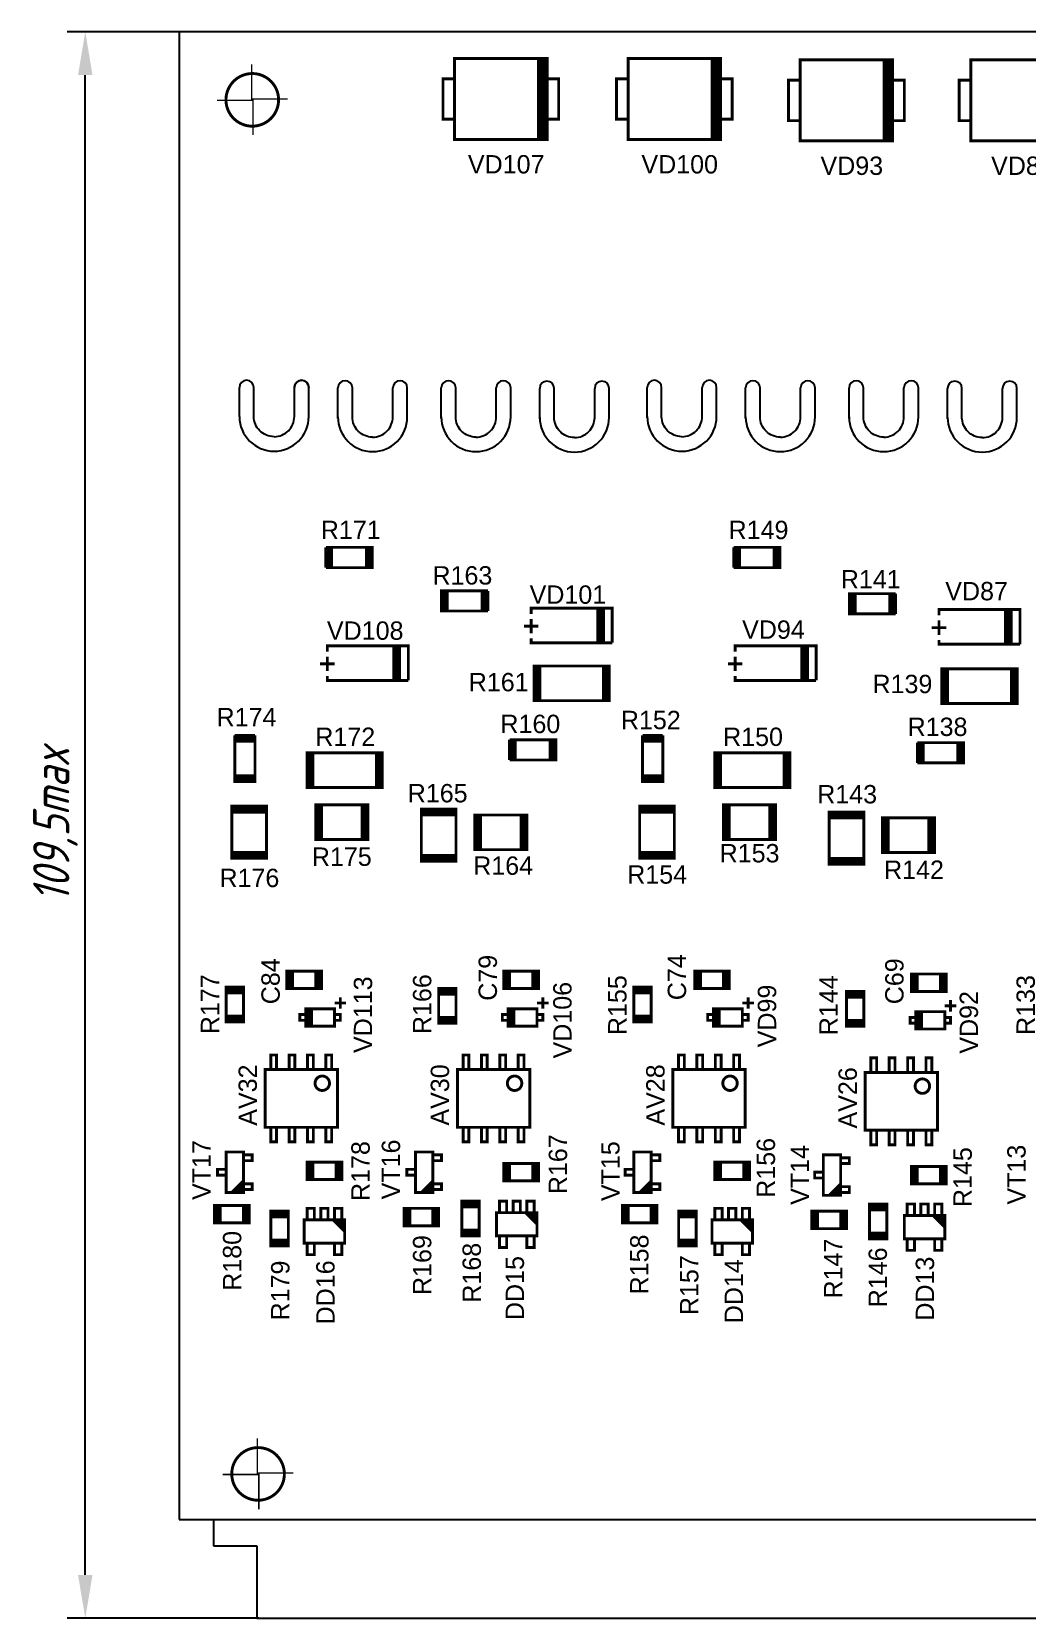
# Model space of a CAD drawing. Extents: x -76 to 472, y -275 to 339.
# Drawn here: x 179.8 to 248.6, y -157.9 to -48.2 of the extents above; entities that cross this region are included whole.
import ezdxf
from ezdxf.enums import TextEntityAlignment as Align

# ---------------------------------------------------------------- set-up
doc = ezdxf.new("R2010")
doc.units = 0
doc.header["$MEASUREMENT"] = 0
doc.layers.get('Defpoints').update_dxf_attribs({"linetype": 'CONTINUOUS'})
doc.layers.add('BOARD', color=173, linetype='CONTINUOUS')
doc.layers.add('BOTTOM', color=7, linetype='CONTINUOUS')
doc.layers.add('РАЗМЕРЫ', color=7, linetype='CONTINUOUS', lineweight=25)
doc.styles.add('ГОСТ А', font='', dxfattribs={"oblique": 15})
doc.styles.get('ГОСТ А').set_extended_font_data('GOST 2.304 type A')
doc.dimstyles.new('ГОСТ', dxfattribs={"dimscale": 0, "dimtxt": 2.5, "dimasz": 3, "dimexe": 1.25, "dimexo": 0, "dimtad": 1, "dimtoh": 1, "dimdec": 1, "dimrnd": 0.5, "dimtxsty": 'ГОСТ А', "dimcen": 5, "dimadec": 1, "dimazin": 2, "dimtfac": 0.75, "dimtdec": 4, "dimtmove": 1, "dimatfit": 3, "dimfxl": 1, "dimtolj": 1, "dimarcsym": 0})

# ---------------------------------------------------------------- blocks, each defined once
blk = doc.blocks.new('*D27')
at = {"layer": 'Defpoints', "color": 0}
for p in [(183.5, -48.21), (190, -48.21), (195.496, -157.9)]:
    blk.add_point(p, dxfattribs=at)
at = {"layer": 'РАЗМЕРЫ', "color": 0, "lineweight": -2}
for p, q in [((190, -48.21), (182.25, -48.21)), ((183.5, -154.9), (183.5, -51.21)), ((195.496, -157.9), (182.25, -157.9))]:
    blk.add_line(p, q, dxfattribs=at)
at = {"layer": 'РАЗМЕРЫ', "color": 0}
for points in [[(184, -51.21), (183, -51.21), (183.5, -48.21)], [(183, -154.9), (184, -154.9), (183.5, -157.9)]]:
    blk.add_solid(points, dxfattribs=at)
at = {"layer": 'РАЗМЕРЫ', "color": 0, "linetype": 'ByBlock', "insert": (181.4375, -103.055), "char_height": 2.5, "attachment_point": 5, "rotation": 90, "style": 'ГОСТ А'}
blk.add_mtext('\\A1;109,5max', dxfattribs=at)

msp = doc.modelspace()

# ---------------------------------------------------------------- linework, layer by layer
at = {"layer": 'BOARD'}
msp.add_lwpolyline([(190, -151.08), (422.92, -151.08), (422.92, -48.21), (190, -48.21)], close=True, dxfattribs=at)
for points in [[(195.16, -72.81, 1), (194.16, -72.81)], [(195.16, -72.81, 1), (194.16, -72.81)], [(196.56, -76.21, 0.414214), (197.96, -74.81), (197.96, -72.81, -1), (198.96, -72.81)], [(198.96, -72.81, 1), (197.96, -72.81)], [(201.97, -72.84, 1), (200.97, -72.84)], [(201.97, -72.84, 1), (200.97, -72.84)], [(205.77, -72.84, 1), (204.77, -72.84)], [(205.77, -72.84, 1), (204.77, -72.84)], [(209.12, -72.84, 1), (208.12, -72.84)], [(209.12, -72.84, 1), (208.12, -72.84)], [(212.92, -72.84, 1), (211.92, -72.84)], [(212.92, -72.84, 1), (211.92, -72.84)], [(215.93, -72.87, 1), (214.93, -72.87)], [(215.93, -72.87, 1), (214.93, -72.87)], [(219.73, -72.87, 1), (218.73, -72.87)], [(219.73, -72.87, 1), (218.73, -72.87)], [(223.36, -72.81, 1), (222.36, -72.81)], [(223.36, -72.81, 1), (222.36, -72.81)], [(227.16, -72.81, 1), (226.16, -72.81)], [(227.16, -72.81, 1), (226.16, -72.81)], [(230.17, -72.84, 1), (229.17, -72.84)], [(230.17, -72.84, 1), (229.17, -72.84)], [(233.97, -72.84, 1), (232.97, -72.84)], [(233.97, -72.84, 1), (232.97, -72.84)], [(237.32, -72.84, 1), (236.32, -72.84)], [(237.32, -72.84, 1), (236.32, -72.84)], [(241.12, -72.84, 1), (240.12, -72.84)], [(241.12, -72.84, 1), (240.12, -72.84)], [(244.13, -72.87, 1), (243.13, -72.87)], [(244.13, -72.87, 1), (243.13, -72.87)], [(247.93, -72.87, 1), (246.93, -72.87)], [(247.93, -72.87, 1), (246.93, -72.87)], [(194.16, -74.81, 1), (198.96, -74.81)], [(196.56, -76.21, -0.414214), (195.16, -74.81)], [(196.56, -76.21, -0.414214), (195.16, -74.81)], [(196.56, -76.21, 0.414214), (197.96, -74.81)], [(200.97, -74.84, 1), (205.77, -74.84)], [(200.97, -74.84, 1), (205.77, -74.84)], [(203.37, -76.24, -0.414214), (201.97, -74.84)], [(203.37, -76.24, -0.414214), (201.97, -74.84)], [(203.37, -76.24, 0.414214), (204.77, -74.84)], [(203.37, -76.24, 0.414214), (204.77, -74.84)], [(208.12, -74.84, 1), (212.92, -74.84)], [(208.12, -74.84, 1), (212.92, -74.84)], [(210.52, -76.24, -0.414214), (209.12, -74.84)], [(210.52, -76.24, -0.414214), (209.12, -74.84)], [(210.52, -76.24, 0.414214), (211.92, -74.84)], [(210.52, -76.24, 0.414214), (211.92, -74.84)], [(214.93, -74.87, 1), (219.73, -74.87)], [(214.93, -74.87, 1), (219.73, -74.87)], [(217.33, -76.27, -0.414214), (215.93, -74.87)], [(217.33, -76.27, -0.414214), (215.93, -74.87)], [(217.33, -76.27, 0.414214), (218.73, -74.87)], [(217.33, -76.27, 0.414214), (218.73, -74.87)], [(222.36, -74.81, 1), (227.16, -74.81)], [(222.36, -74.81, 1), (227.16, -74.81)], [(224.76, -76.21, -0.414214), (223.36, -74.81)], [(224.76, -76.21, -0.414214), (223.36, -74.81)], [(224.76, -76.21, 0.414214), (226.16, -74.81)], [(224.76, -76.21, 0.414214), (226.16, -74.81)], [(229.17, -74.84, 1), (233.97, -74.84)], [(229.17, -74.84, 1), (233.97, -74.84)], [(231.57, -76.24, -0.414214), (230.17, -74.84)], [(231.57, -76.24, -0.414214), (230.17, -74.84)], [(231.57, -76.24, 0.414214), (232.97, -74.84)], [(231.57, -76.24, 0.414214), (232.97, -74.84)], [(236.32, -74.84, 1), (241.12, -74.84)], [(236.32, -74.84, 1), (241.12, -74.84)], [(238.72, -76.24, -0.414214), (237.32, -74.84)], [(238.72, -76.24, -0.414214), (237.32, -74.84)], [(238.72, -76.24, 0.414214), (240.12, -74.84)], [(238.72, -76.24, 0.414214), (240.12, -74.84)], [(243.13, -74.87, 1), (247.93, -74.87)], [(243.13, -74.87, 1), (247.93, -74.87)], [(245.53, -76.27, -0.414214), (244.13, -74.87)], [(245.53, -76.27, -0.414214), (244.13, -74.87)], [(245.53, -76.27, 0.414214), (246.93, -74.87)], [(245.53, -76.27, 0.414214), (246.93, -74.87)]]:
    msp.add_lwpolyline(points, format="xyb", dxfattribs=at)
for points in [[(194.16, -74.81), (194.16, -72.81)], [(195.16, -74.81), (195.16, -72.81)], [(198.96, -74.81), (198.96, -72.81)], [(200.97, -74.94), (200.97, -72.84)], [(200.97, -74.94), (200.97, -72.84)], [(201.97, -74.94), (201.97, -72.84)], [(201.97, -74.94), (201.97, -72.84)], [(204.77, -74.94), (204.77, -72.84)], [(204.77, -74.94), (204.77, -72.84)], [(205.77, -74.94), (205.77, -72.84)], [(205.77, -74.94), (205.77, -72.84)], [(208.12, -74.94), (208.12, -72.84)], [(208.12, -74.94), (208.12, -72.84)], [(209.12, -74.94), (209.12, -72.84)], [(209.12, -74.94), (209.12, -72.84)], [(211.92, -74.94), (211.92, -72.84)], [(211.92, -74.94), (211.92, -72.84)], [(212.92, -74.94), (212.92, -72.84)], [(212.92, -74.94), (212.92, -72.84)], [(214.93, -74.97), (214.93, -72.87)], [(214.93, -74.97), (214.93, -72.87)], [(215.93, -74.97), (215.93, -72.87)], [(215.93, -74.97), (215.93, -72.87)], [(218.73, -74.97), (218.73, -72.87)], [(218.73, -74.97), (218.73, -72.87)], [(219.73, -74.97), (219.73, -72.87)], [(219.73, -74.97), (219.73, -72.87)], [(222.36, -74.91), (222.36, -72.81)], [(222.36, -74.91), (222.36, -72.81)], [(223.36, -74.91), (223.36, -72.81)], [(223.36, -74.91), (223.36, -72.81)], [(226.16, -74.91), (226.16, -72.81)], [(226.16, -74.91), (226.16, -72.81)], [(227.16, -74.91), (227.16, -72.81)], [(227.16, -74.91), (227.16, -72.81)], [(229.17, -74.94), (229.17, -72.84)], [(229.17, -74.94), (229.17, -72.84)], [(230.17, -74.94), (230.17, -72.84)], [(230.17, -74.94), (230.17, -72.84)], [(232.97, -74.94), (232.97, -72.84)], [(232.97, -74.94), (232.97, -72.84)], [(233.97, -74.94), (233.97, -72.84)], [(233.97, -74.94), (233.97, -72.84)], [(236.32, -74.94), (236.32, -72.84)], [(236.32, -74.94), (236.32, -72.84)], [(237.32, -74.94), (237.32, -72.84)], [(237.32, -74.94), (237.32, -72.84)], [(240.12, -74.94), (240.12, -72.84)], [(240.12, -74.94), (240.12, -72.84)], [(241.12, -74.94), (241.12, -72.84)], [(241.12, -74.94), (241.12, -72.84)], [(243.13, -74.97), (243.13, -72.87)], [(243.13, -74.97), (243.13, -72.87)], [(244.13, -74.97), (244.13, -72.87)], [(244.13, -74.97), (244.13, -72.87)], [(246.93, -74.97), (246.93, -72.87)], [(246.93, -74.97), (246.93, -72.87)], [(247.93, -74.97), (247.93, -72.87)], [(247.93, -74.97), (247.93, -72.87)]]:
    msp.add_lwpolyline(points, dxfattribs=at)
at = {"layer": 'BOTTOM', "linetype": 'ByBlock'}
for p, q in [((192.36, -151.08), (192.36, -152.9)), ((192.36, -152.9), (195.36, -152.9)), ((195.36, -152.9), (195.36, -157.9)), ((195.36, -157.9), (284.36, -157.9))]:
    msp.add_line(p, q, dxfattribs=at)
at = {"layer": 'BOTTOM'}
for points, const_width in [([(195, -50.46), (195, -52.86), (195.05, -52.91), (195.05, -52.92), (195.08, -52.96), (195.1, -52.96), (195.1, -55.36)], 0.1), ([(209.04, -55.66), (209.04, -50.06), (215.44, -50.06), (215.44, -55.66), (209.04, -55.66)], 0.2), ([(215.44, -55.66), (215.44, -50.06), (215.24, -50.06), (215.24, -55.66), (215.04, -55.66), (215.04, -50.06), (214.84, -50.06), (214.84, -55.66)], 0.2), ([(221.04, -55.66), (221.04, -50.06), (227.44, -50.06), (227.44, -55.66), (221.04, -55.66)], 0.2), ([(227.44, -55.66), (227.44, -50.06), (227.24, -50.06), (227.24, -55.66), (227.04, -55.66), (227.04, -50.06), (226.84, -50.06), (226.84, -55.66)], 0.2), ([(232.94, -55.76), (232.94, -50.16), (239.34, -50.16), (239.34, -55.76), (232.94, -55.76)], 0.2), ([(239.34, -55.76), (239.34, -50.16), (239.14, -50.16), (239.14, -55.76), (238.94, -55.76), (238.94, -50.16), (238.74, -50.16), (238.74, -55.76)], 0.2), ([(244.74, -55.76), (244.74, -50.16), (251.14, -50.16), (251.14, -55.76), (244.74, -55.76)], 0.2), ([(209.04, -54.26), (208.24, -54.26), (208.24, -51.46), (209.04, -51.46)], 0.2), ([(215.44, -54.26), (216.24, -54.26), (216.24, -51.46), (215.44, -51.46)], 0.2), ([(221.04, -54.26), (220.24, -54.26), (220.24, -51.46), (221.04, -51.46)], 0.2), ([(227.44, -54.26), (228.24, -54.26), (228.24, -51.46), (227.44, -51.46)], 0.2), ([(232.94, -54.36), (232.14, -54.36), (232.14, -51.56), (232.94, -51.56)], 0.2), ([(239.34, -54.36), (240.14, -54.36), (240.14, -51.56), (239.34, -51.56)], 0.2), ([(244.74, -54.36), (243.94, -54.36), (243.94, -51.56), (244.74, -51.56)], 0.2), ([(197.5, -52.86), (195.1, -52.86), (195.05, -52.91), (195.05, -52.92), (195.01, -52.96), (192.6, -52.96)], 0.1), ([(200.14, -83.86), (200.14, -85.26)], 0.2), ([(200.14, -83.86), (203.34, -83.86), (203.34, -85.26), (200.14, -85.26)], 0.2), ([(200.34, -83.86), (200.34, -85.26)], 0.2), ([(200.54, -83.86), (200.54, -85.26)], 0.2), ([(202.94, -83.86), (202.94, -85.26)], 0.2), ([(203.14, -83.86), (203.14, -85.26)], 0.2), ([(228.34, -83.86), (228.34, -85.26)], 0.2), ([(228.34, -83.86), (231.54, -83.86), (231.54, -85.26), (228.34, -85.26)], 0.2), ([(228.54, -83.86), (228.54, -85.26)], 0.2), ([(228.74, -83.86), (228.74, -85.26)], 0.2), ([(231.14, -83.86), (231.14, -85.26)], 0.2), ([(231.34, -83.86), (231.34, -85.26)], 0.2), ([(211.34, -88.26), (208.14, -88.26), (208.14, -86.86), (211.34, -86.86)], 0.2), ([(208.34, -88.27), (208.34, -86.87)], 0.2), ([(208.54, -88.26), (208.54, -86.86)], 0.2), ([(210.94, -88.26), (210.94, -86.86)], 0.2), ([(211.14, -88.27), (211.14, -86.87)], 0.2), ([(211.34, -88.27), (211.34, -86.87)], 0.2), ([(239.54, -88.46), (236.34, -88.46), (236.34, -87.06), (239.54, -87.06)], 0.2), ([(236.54, -88.47), (236.54, -87.07)], 0.2), ([(236.74, -88.46), (236.74, -87.06)], 0.2), ([(239.14, -88.46), (239.14, -87.06)], 0.2), ([(239.34, -88.47), (239.34, -87.07)], 0.2), ([(239.54, -88.47), (239.54, -87.07)], 0.2), ([(214.34, -88.46), (214.34, -88.06), (219.94, -88.06), (219.94, -90.46)], 0.2), ([(214.34, -89.81), (214.34, -88.81)], 0.2), ([(218.94, -90.46), (218.94, -88.06)], 0.2), ([(219.14, -90.46), (219.14, -88.06)], 0.2), ([(219.34, -90.46), (219.34, -88.06)], 0.2), ([(242.54, -88.56), (242.54, -88.16), (248.14, -88.16), (248.14, -90.56)], 0.2), ([(242.54, -89.91), (242.54, -88.91)], 0.2), ([(247.14, -90.56), (247.14, -88.16)], 0.2), ([(247.34, -90.56), (247.34, -88.16)], 0.2), ([(247.54, -90.56), (247.54, -88.16)], 0.2), ([(214.84, -89.31), (213.84, -89.31)], 0.2), ([(243.04, -89.41), (242.04, -89.41)], 0.2), ([(200.24, -91.06), (200.24, -90.66), (205.84, -90.66), (205.84, -93.06)], 0.2), ([(204.84, -93.06), (204.84, -90.66)], 0.2), ([(205.04, -93.06), (205.04, -90.66)], 0.2), ([(205.24, -93.06), (205.24, -90.66)], 0.2), ([(219.94, -90.46), (214.34, -90.46), (214.34, -90.16)], 0.2), ([(228.44, -91.06), (228.44, -90.66), (234.04, -90.66), (234.04, -93.06)], 0.2), ([(233.04, -93.06), (233.04, -90.66)], 0.2), ([(233.24, -93.06), (233.24, -90.66)], 0.2), ([(233.44, -93.06), (233.44, -90.66)], 0.2), ([(248.14, -90.56), (242.54, -90.56), (242.54, -90.26)], 0.2), ([(200.74, -91.91), (199.74, -91.91)], 0.2), ([(200.24, -92.41), (200.24, -91.41)], 0.2), ([(219.74, -94.46), (219.74, -92.06), (214.54, -92.06), (214.54, -94.46), (219.74, -94.46)], 0.2), ([(214.74, -92.06), (214.74, -94.46)], 0.2), ([(214.94, -92.06), (214.94, -94.46)], 0.2), ([(219.34, -92.06), (219.34, -94.46)], 0.2), ([(219.54, -92.06), (219.54, -94.46)], 0.2), ([(228.94, -91.91), (227.94, -91.91)], 0.2), ([(228.44, -92.41), (228.44, -91.41)], 0.2), ([(205.84, -93.06), (200.24, -93.06), (200.24, -92.76)], 0.2), ([(234.04, -93.06), (228.44, -93.06), (228.44, -92.76)], 0.2), ([(247.94, -94.66), (247.94, -92.26), (242.74, -92.26), (242.74, -94.66), (247.94, -94.66)], 0.2), ([(242.94, -92.26), (242.94, -94.66)], 0.2), ([(243.14, -92.26), (243.14, -94.66)], 0.2), ([(247.54, -92.26), (247.54, -94.66)], 0.2), ([(247.74, -92.26), (247.74, -94.66)], 0.2), ([(195.24, -96.86), (195.24, -100.06), (193.84, -100.06), (193.84, -96.86)], 0.2), ([(195.24, -96.87), (193.84, -96.87)], 0.2), ([(195.24, -97.07), (193.84, -97.07)], 0.2), ([(195.24, -97.26), (193.84, -97.26)], 0.2), ([(212.84, -97.16), (212.84, -98.56)], 0.2), ([(212.84, -97.16), (216.04, -97.16), (216.04, -98.56), (212.84, -98.56)], 0.2), ([(213.04, -97.16), (213.04, -98.56)], 0.2), ([(213.24, -97.16), (213.24, -98.56)], 0.2), ([(215.64, -97.16), (215.64, -98.56)], 0.2), ([(215.84, -97.16), (215.84, -98.56)], 0.2), ([(223.44, -96.86), (223.44, -100.06), (222.04, -100.06), (222.04, -96.86)], 0.2), ([(223.44, -96.87), (222.04, -96.87)], 0.2), ([(223.44, -97.07), (222.04, -97.07)], 0.2), ([(223.44, -97.26), (222.04, -97.26)], 0.2), ([(241.04, -97.36), (241.04, -98.76)], 0.2), ([(241.04, -97.36), (244.24, -97.36), (244.24, -98.76), (241.04, -98.76)], 0.2), ([(241.24, -97.36), (241.24, -98.76)], 0.2), ([(241.44, -97.36), (241.44, -98.76)], 0.2), ([(243.84, -97.36), (243.84, -98.76)], 0.2), ([(244.04, -97.36), (244.04, -98.76)], 0.2), ([(204.04, -100.46), (204.04, -98.06), (198.84, -98.06), (198.84, -100.46), (204.04, -100.46)], 0.2), ([(199.04, -98.06), (199.04, -100.46)], 0.2), ([(199.24, -98.06), (199.24, -100.46)], 0.2), ([(203.64, -98.06), (203.64, -100.46)], 0.2), ([(203.84, -98.06), (203.84, -100.46)], 0.2), ([(232.24, -100.46), (232.24, -98.06), (227.04, -98.06), (227.04, -100.46), (232.24, -100.46)], 0.2), ([(227.24, -98.06), (227.24, -100.46)], 0.2), ([(227.44, -98.06), (227.44, -100.46)], 0.2), ([(231.84, -98.06), (231.84, -100.46)], 0.2), ([(232.04, -98.06), (232.04, -100.46)], 0.2), ([(195.24, -99.66), (193.84, -99.66)], 0.2), ([(195.24, -99.87), (193.84, -99.87)], 0.2), ([(223.44, -99.66), (222.04, -99.66)], 0.2), ([(223.44, -99.87), (222.04, -99.87)], 0.2), ([(193.64, -105.36), (196.04, -105.36), (196.04, -101.76), (193.64, -101.76), (193.64, -105.36)], 0.2), ([(196.04, -101.96), (193.64, -101.96)], 0.2), ([(199.44, -101.66), (199.44, -104.06), (203.04, -104.06), (203.04, -101.66), (199.44, -101.66)], 0.2), ([(199.64, -104.06), (199.64, -101.66)], 0.2), ([(199.84, -104.06), (199.84, -101.66)], 0.2), ([(202.64, -104.06), (202.64, -101.66)], 0.2), ([(202.84, -104.06), (202.84, -101.66)], 0.2), ([(206.74, -105.56), (209.14, -105.56), (209.14, -101.96), (206.74, -101.96), (206.74, -105.56)], 0.2), ([(221.84, -105.36), (224.24, -105.36), (224.24, -101.76), (221.84, -101.76), (221.84, -105.36)], 0.2), ([(224.24, -101.96), (221.84, -101.96)], 0.2), ([(227.64, -101.66), (227.64, -104.06), (231.24, -104.06), (231.24, -101.66), (227.64, -101.66)], 0.2), ([(227.84, -104.06), (227.84, -101.66)], 0.2), ([(228.04, -104.06), (228.04, -101.66)], 0.2), ([(230.84, -104.06), (230.84, -101.66)], 0.2), ([(231.04, -104.06), (231.04, -101.66)], 0.2), ([(196.04, -102.16), (193.64, -102.16)], 0.2), ([(209.14, -102.16), (206.74, -102.16)], 0.2), ([(209.14, -102.36), (206.74, -102.36)], 0.2), ([(210.44, -102.36), (210.44, -104.76), (214.04, -104.76), (214.04, -102.36), (210.44, -102.36)], 0.2), ([(210.64, -104.76), (210.64, -102.36)], 0.2), ([(210.84, -104.76), (210.84, -102.36)], 0.2), ([(213.64, -104.76), (213.64, -102.36)], 0.2), ([(213.84, -104.76), (213.84, -102.36)], 0.2), ([(224.24, -102.16), (221.84, -102.16)], 0.2), ([(234.94, -105.76), (237.34, -105.76), (237.34, -102.16), (234.94, -102.16), (234.94, -105.76)], 0.2), ([(237.34, -102.36), (234.94, -102.36)], 0.2), ([(237.34, -102.56), (234.94, -102.56)], 0.2), ([(238.64, -102.56), (238.64, -104.96), (242.24, -104.96), (242.24, -102.56), (238.64, -102.56)], 0.2), ([(238.84, -104.96), (238.84, -102.56)], 0.2), ([(239.04, -104.96), (239.04, -102.56)], 0.2), ([(241.84, -104.96), (241.84, -102.56)], 0.2), ([(242.04, -104.96), (242.04, -102.56)], 0.2), ([(196.04, -104.96), (193.64, -104.96)], 0.2), ([(196.04, -105.16), (193.64, -105.16)], 0.2), ([(209.14, -105.16), (206.74, -105.16)], 0.2), ([(209.14, -105.36), (206.74, -105.36)], 0.2), ([(224.24, -104.96), (221.84, -104.96)], 0.2), ([(224.24, -105.16), (221.84, -105.16)], 0.2), ([(237.34, -105.36), (234.94, -105.36)], 0.2), ([(237.34, -105.56), (234.94, -105.56)], 0.2), ([(197.44, -114.36), (197.44, -113.16), (197.84, -113.16), (197.84, -114.36), (197.64, -114.36), (197.64, -113.16)], 0.2), ([(199.84, -114.36), (197.44, -114.36), (197.44, -113.16), (199.84, -113.16), (199.84, -114.36), (199.64, -114.36), (199.64, -113.16), (199.44, -113.16), (199.44, -114.36)], 0.2), ([(212.44, -114.36), (212.44, -113.16), (212.84, -113.16), (212.84, -114.36), (212.64, -114.36), (212.64, -113.16)], 0.2), ([(214.84, -114.36), (212.44, -114.36), (212.44, -113.16), (214.84, -113.16), (214.84, -114.36), (214.64, -114.36), (214.64, -113.16), (214.44, -113.16), (214.44, -114.36)], 0.2), ([(225.64, -114.36), (225.64, -113.16), (226.04, -113.16), (226.04, -114.36), (225.84, -114.36), (225.84, -113.16)], 0.2), ([(228.04, -114.36), (225.64, -114.36), (225.64, -113.16), (228.04, -113.16), (228.04, -114.36), (227.84, -114.36), (227.84, -113.16), (227.64, -113.16), (227.64, -114.36)], 0.2), ([(240.64, -114.56), (240.64, -113.36), (241.04, -113.36), (241.04, -114.56), (240.84, -114.56), (240.84, -113.36)], 0.2), ([(243.04, -114.56), (240.64, -114.56), (240.64, -113.36), (243.04, -113.36), (243.04, -114.56), (242.84, -114.56), (242.84, -113.36), (242.64, -113.36), (242.64, -114.56)], 0.2), ([(193.24, -116.66), (194.44, -116.66), (194.44, -114.26), (193.24, -114.26), (193.24, -116.66)], 0.2), ([(194.44, -114.46), (193.24, -114.46)], 0.2), ([(194.44, -114.66), (193.24, -114.66)], 0.2), ([(201.14, -114.96), (201.14, -115.76)], 0.2), ([(207.94, -116.76), (209.14, -116.76), (209.14, -114.36), (207.94, -114.36), (207.94, -116.76)], 0.2), ([(209.14, -114.56), (207.94, -114.56)], 0.2), ([(209.14, -114.76), (207.94, -114.76)], 0.2), ([(215.14, -114.96), (215.14, -115.76)], 0.2), ([(221.44, -116.66), (222.64, -116.66), (222.64, -114.26), (221.44, -114.26), (221.44, -116.66)], 0.2), ([(222.64, -114.46), (221.44, -114.46)], 0.2), ([(222.64, -114.66), (221.44, -114.66)], 0.2), ([(229.34, -114.96), (229.34, -115.76)], 0.2), ([(236.14, -116.96), (237.34, -116.96), (237.34, -114.56), (236.14, -114.56), (236.14, -116.96)], 0.2), ([(237.34, -114.76), (236.14, -114.76)], 0.2), ([(237.34, -114.96), (236.14, -114.96)], 0.2), ([(243.34, -115.16), (243.34, -115.96)], 0.2), ([(194.44, -116.26), (193.24, -116.26)], 0.2), ([(198.74, -116.16), (198.34, -116.16), (198.34, -116.56), (198.74, -116.56)], 0.2), ([(198.74, -116.96), (198.74, -115.76), (200.74, -115.76), (200.74, -116.96), (198.74, -116.96)], 0.2), ([(198.94, -115.76), (198.94, -116.96)], 0.2), ([(199.14, -115.76), (199.14, -116.96)], 0.2), ([(201.54, -115.36), (200.74, -115.36)], 0.2), ([(200.74, -116.16), (201.14, -116.16), (201.14, -116.56), (200.74, -116.56)], 0.2), ([(209.14, -116.36), (207.94, -116.36)], 0.2), ([(212.74, -116.16), (212.34, -116.16), (212.34, -116.56), (212.74, -116.56)], 0.2), ([(212.74, -116.96), (212.74, -115.76), (214.74, -115.76), (214.74, -116.96), (212.74, -116.96)], 0.2), ([(212.94, -115.76), (212.94, -116.96)], 0.2), ([(213.14, -115.76), (213.14, -116.96)], 0.2), ([(215.54, -115.36), (214.74, -115.36)], 0.2), ([(214.74, -116.16), (215.14, -116.16), (215.14, -116.56), (214.74, -116.56)], 0.2), ([(222.64, -116.26), (221.44, -116.26)], 0.2), ([(226.94, -116.16), (226.54, -116.16), (226.54, -116.56), (226.94, -116.56)], 0.2), ([(226.94, -116.96), (226.94, -115.76), (228.94, -115.76), (228.94, -116.96), (226.94, -116.96)], 0.2), ([(227.14, -115.76), (227.14, -116.96)], 0.2), ([(227.34, -115.76), (227.34, -116.96)], 0.2), ([(229.74, -115.36), (228.94, -115.36)], 0.2), ([(228.94, -116.16), (229.34, -116.16), (229.34, -116.56), (228.94, -116.56)], 0.2), ([(240.94, -116.36), (240.54, -116.36), (240.54, -116.76), (240.94, -116.76)], 0.2), ([(240.94, -117.16), (240.94, -115.96), (242.94, -115.96), (242.94, -117.16), (240.94, -117.16)], 0.2), ([(241.14, -115.96), (241.14, -117.16)], 0.2), ([(241.34, -115.96), (241.34, -117.16)], 0.2), ([(243.74, -115.56), (242.94, -115.56)], 0.2), ([(242.94, -116.36), (243.34, -116.36), (243.34, -116.76), (242.94, -116.76)], 0.2), ([(194.44, -116.46), (193.24, -116.46)], 0.2), ([(209.14, -116.56), (207.94, -116.56)], 0.2), ([(222.64, -116.46), (221.44, -116.46)], 0.2), ([(237.34, -116.56), (236.14, -116.56)], 0.2), ([(237.34, -116.76), (236.14, -116.76)], 0.2), ([(196.73, -119.96), (196.73, -118.96), (196.33, -118.96), (196.33, -119.96)], 0.2), ([(198, -119.96), (198, -118.96), (197.6, -118.96), (197.6, -119.96)], 0.2), ([(199.27, -119.96), (199.27, -118.96), (198.87, -118.96), (198.87, -119.96)], 0.2), ([(200.54, -119.96), (200.54, -118.96), (200.14, -118.96), (200.14, -119.96)], 0.2), ([(210.03, -119.96), (210.03, -118.96), (209.63, -118.96), (209.63, -119.96)], 0.2), ([(211.3, -119.96), (211.3, -118.96), (210.9, -118.96), (210.9, -119.96)], 0.2), ([(212.57, -119.96), (212.57, -118.96), (212.17, -118.96), (212.17, -119.96)], 0.2), ([(213.84, -119.96), (213.84, -118.96), (213.44, -118.96), (213.44, -119.96)], 0.2), ([(224.93, -119.96), (224.93, -118.96), (224.53, -118.96), (224.53, -119.96)], 0.2), ([(226.2, -119.96), (226.2, -118.96), (225.8, -118.96), (225.8, -119.96)], 0.2), ([(227.47, -119.96), (227.47, -118.96), (227.07, -118.96), (227.07, -119.96)], 0.2), ([(228.74, -119.96), (228.74, -118.96), (228.34, -118.96), (228.34, -119.96)], 0.2), ([(238.23, -120.16), (238.23, -119.16), (237.83, -119.16), (237.83, -120.16)], 0.2), ([(239.5, -120.16), (239.5, -119.16), (239.1, -119.16), (239.1, -120.16)], 0.2), ([(240.77, -120.16), (240.77, -119.16), (240.37, -119.16), (240.37, -120.16)], 0.2), ([(242.04, -120.16), (242.04, -119.16), (241.64, -119.16), (241.64, -120.16)], 0.2), ([(200.94, -119.96), (200.94, -123.96), (195.94, -123.96), (195.94, -119.96), (200.94, -119.96)], 0.2), ([(214.24, -119.96), (214.24, -123.96), (209.24, -123.96), (209.24, -119.96), (214.24, -119.96)], 0.2), ([(229.14, -119.96), (229.14, -123.96), (224.14, -123.96), (224.14, -119.96), (229.14, -119.96)], 0.2), ([(242.44, -120.16), (242.44, -124.16), (237.44, -124.16), (237.44, -120.16), (242.44, -120.16)], 0.2), ([(196.73, -123.96), (196.73, -124.96), (196.33, -124.96), (196.33, -123.96)], 0.2), ([(198, -123.96), (198, -124.96), (197.6, -124.96), (197.6, -123.96)], 0.2), ([(199.27, -123.96), (199.27, -124.96), (198.87, -124.96), (198.87, -123.96)], 0.2), ([(200.54, -123.96), (200.54, -124.96), (200.14, -124.96), (200.14, -123.96)], 0.2), ([(210.03, -123.96), (210.03, -124.96), (209.63, -124.96), (209.63, -123.96)], 0.2), ([(211.3, -123.96), (211.3, -124.96), (210.9, -124.96), (210.9, -123.96)], 0.2), ([(212.57, -123.96), (212.57, -124.96), (212.17, -124.96), (212.17, -123.96)], 0.2), ([(213.84, -123.96), (213.84, -124.96), (213.44, -124.96), (213.44, -123.96)], 0.2), ([(224.93, -123.96), (224.93, -124.96), (224.53, -124.96), (224.53, -123.96)], 0.2), ([(226.2, -123.96), (226.2, -124.96), (225.8, -124.96), (225.8, -123.96)], 0.2), ([(227.47, -123.96), (227.47, -124.96), (227.07, -124.96), (227.07, -123.96)], 0.2), ([(228.74, -123.96), (228.74, -124.96), (228.34, -124.96), (228.34, -123.96)], 0.2), ([(238.23, -124.16), (238.23, -125.16), (237.83, -125.16), (237.83, -124.16)], 0.2), ([(239.5, -124.16), (239.5, -125.16), (239.1, -125.16), (239.1, -124.16)], 0.2), ([(240.77, -124.16), (240.77, -125.16), (240.37, -125.16), (240.37, -124.16)], 0.2), ([(242.04, -124.16), (242.04, -125.16), (241.64, -125.16), (241.64, -124.16)], 0.2), ([(194.44, -128.26), (194.44, -128.46), (193.24, -128.46), (193.24, -125.66), (194.44, -125.66), (194.44, -128.26), (195.04, -128.26), (195.04, -127.86), (194.44, -127.86)], 0.2), ([(194.44, -125.66), (194.44, -125.86), (195.04, -125.86), (195.04, -126.26), (194.44, -126.26)], 0.2), ([(207.54, -128.26), (207.54, -128.46), (206.34, -128.46), (206.34, -125.66), (207.54, -125.66), (207.54, -128.26), (208.14, -128.26), (208.14, -127.86), (207.54, -127.86)], 0.2), ([(207.54, -125.66), (207.54, -125.86), (208.14, -125.86), (208.14, -126.26), (207.54, -126.26)], 0.2), ([(222.64, -128.26), (222.64, -128.46), (221.44, -128.46), (221.44, -125.66), (222.64, -125.66), (222.64, -128.26), (223.24, -128.26), (223.24, -127.86), (222.64, -127.86)], 0.2), ([(222.64, -125.66), (222.64, -125.86), (223.24, -125.86), (223.24, -126.26), (222.64, -126.26)], 0.2), ([(235.74, -128.46), (235.74, -128.66), (234.54, -128.66), (234.54, -125.86), (235.74, -125.86), (235.74, -128.46), (236.34, -128.46), (236.34, -128.06), (235.74, -128.06)], 0.2), ([(235.74, -125.86), (235.74, -126.06), (236.34, -126.06), (236.34, -126.46), (235.74, -126.46)], 0.2), ([(193.24, -127.26), (192.64, -127.26), (192.64, -126.86), (193.24, -126.86)], 0.2), ([(201.24, -127.56), (201.24, -126.36), (198.84, -126.36), (198.84, -127.56), (201.24, -127.56)], 0.2), ([(199.04, -126.36), (199.04, -127.56)], 0.2), ([(199.24, -126.36), (199.24, -127.56)], 0.2), ([(200.84, -126.36), (200.84, -127.56)], 0.2), ([(201.04, -126.36), (201.04, -127.56)], 0.2), ([(206.34, -127.26), (205.74, -127.26), (205.74, -126.86), (206.34, -126.86)], 0.2), ([(214.84, -127.66), (214.84, -126.46), (212.44, -126.46), (212.44, -127.66), (214.84, -127.66)], 0.2), ([(212.64, -126.46), (212.64, -127.66)], 0.2), ([(212.84, -126.46), (212.84, -127.66)], 0.2), ([(214.44, -126.46), (214.44, -127.66)], 0.2), ([(214.64, -126.46), (214.64, -127.66)], 0.2), ([(221.44, -127.26), (220.84, -127.26), (220.84, -126.86), (221.44, -126.86)], 0.2), ([(229.44, -127.56), (229.44, -126.36), (227.04, -126.36), (227.04, -127.56), (229.44, -127.56)], 0.2), ([(227.24, -126.36), (227.24, -127.56)], 0.2), ([(227.44, -126.36), (227.44, -127.56)], 0.2), ([(229.04, -126.36), (229.04, -127.56)], 0.2), ([(229.24, -126.36), (229.24, -127.56)], 0.2), ([(234.54, -127.46), (233.94, -127.46), (233.94, -127.06), (234.54, -127.06)], 0.2), ([(243.04, -127.86), (243.04, -126.66), (240.64, -126.66), (240.64, -127.86), (243.04, -127.86)], 0.2), ([(240.84, -126.66), (240.84, -127.86)], 0.2), ([(241.04, -126.66), (241.04, -127.86)], 0.2), ([(242.64, -126.66), (242.64, -127.86)], 0.2), ([(242.84, -126.66), (242.84, -127.86)], 0.2), ([(193.64, -128.46), (194.44, -127.66)], 0.2), ([(193.84, -128.46), (194.44, -127.86)], 0.2), ([(194.04, -128.46), (194.44, -128.06)], 0.2), ([(194.24, -128.46), (194.44, -128.26)], 0.2), ([(206.74, -128.46), (207.54, -127.66)], 0.2), ([(206.94, -128.46), (207.54, -127.86)], 0.2), ([(207.14, -128.46), (207.54, -128.06)], 0.2), ([(207.34, -128.46), (207.54, -128.26)], 0.2), ([(221.84, -128.46), (222.64, -127.66)], 0.2), ([(222.04, -128.46), (222.64, -127.86)], 0.2), ([(222.24, -128.46), (222.64, -128.06)], 0.2), ([(222.44, -128.46), (222.64, -128.26)], 0.2), ([(234.94, -128.66), (235.74, -127.86)], 0.2), ([(235.14, -128.66), (235.74, -128.06)], 0.2), ([(235.34, -128.66), (235.74, -128.26)], 0.2), ([(194.84, -130.56), (194.84, -129.36), (192.44, -129.36), (192.44, -130.56), (194.84, -130.56)], 0.2), ([(192.64, -129.36), (192.64, -130.56)], 0.2), ([(192.84, -129.36), (192.84, -130.56)], 0.2), ([(194.44, -129.36), (194.44, -130.56)], 0.2), ([(194.64, -129.36), (194.64, -130.56)], 0.2), ([(209.54, -131.46), (210.74, -131.46), (210.74, -129.06), (209.54, -129.06), (209.54, -131.46)], 0.2), ([(210.74, -129.26), (209.54, -129.26)], 0.2), ([(210.74, -129.46), (209.54, -129.46)], 0.2), ([(212.64, -129.86), (212.64, -129.06), (212.14, -129.06), (212.14, -129.86)], 0.2), ([(213.59, -129.86), (213.59, -129.06), (213.09, -129.06), (213.09, -129.86)], 0.2), ([(214.74, -130.06), (214.54, -129.86), (214.54, -129.06), (214.04, -129.06), (214.04, -129.86)], 0.2), ([(223.04, -130.56), (223.04, -129.36), (220.64, -129.36), (220.64, -130.56), (223.04, -130.56)], 0.2), ([(220.84, -129.36), (220.84, -130.56)], 0.2), ([(221.04, -129.36), (221.04, -130.56)], 0.2), ([(222.64, -129.36), (222.64, -130.56)], 0.2), ([(222.84, -129.36), (222.84, -130.56)], 0.2), ([(235.54, -128.66), (235.74, -128.46)], 0.2), ([(237.74, -131.66), (238.94, -131.66), (238.94, -129.26), (237.74, -129.26), (237.74, -131.66)], 0.2), ([(238.94, -129.46), (237.74, -129.46)], 0.2), ([(240.84, -130.06), (240.84, -129.26), (240.34, -129.26), (240.34, -130.06)], 0.2), ([(241.79, -130.06), (241.79, -129.26), (241.29, -129.26), (241.29, -130.06)], 0.2), ([(242.94, -130.26), (242.74, -130.06), (242.74, -129.26), (242.24, -129.26), (242.24, -130.06)], 0.2), ([(196.34, -132.16), (197.54, -132.16), (197.54, -129.76), (196.34, -129.76), (196.34, -132.16)], 0.2), ([(197.54, -129.96), (196.34, -129.96)], 0.2), ([(197.54, -130.16), (196.34, -130.16)], 0.2), ([(201.44, -131.96), (198.64, -131.96), (198.64, -130.36), (201.44, -130.36), (201.44, -131.96)], 0.2), ([(199.34, -130.36), (199.34, -129.56), (198.84, -129.56), (198.84, -130.36)], 0.2), ([(200.29, -130.36), (200.29, -129.56), (199.79, -129.56), (199.79, -130.36)], 0.2), ([(201.44, -131.16), (200.64, -130.36)], 0.2), ([(201.44, -130.56), (201.24, -130.36), (201.24, -129.56), (200.74, -129.56), (200.74, -130.36)], 0.2), ([(201.44, -130.96), (200.84, -130.36)], 0.2), ([(201.44, -130.76), (201.04, -130.36)], 0.2), ([(207.94, -130.76), (207.94, -129.56), (205.54, -129.56), (205.54, -130.76), (207.94, -130.76)], 0.2), ([(205.74, -129.56), (205.74, -130.76)], 0.2), ([(205.94, -129.56), (205.94, -130.76)], 0.2), ([(207.54, -129.56), (207.54, -130.76)], 0.2), ([(207.74, -129.56), (207.74, -130.76)], 0.2), ([(214.74, -131.46), (211.94, -131.46), (211.94, -129.86), (214.74, -129.86), (214.74, -131.46)], 0.2), ([(214.74, -130.66), (213.94, -129.86)], 0.2), ([(214.74, -130.46), (214.14, -129.86)], 0.2), ([(214.74, -130.26), (214.34, -129.86)], 0.2), ([(224.54, -132.16), (225.74, -132.16), (225.74, -129.76), (224.54, -129.76), (224.54, -132.16)], 0.2), ([(225.74, -129.96), (224.54, -129.96)], 0.2), ([(225.74, -130.16), (224.54, -130.16)], 0.2), ([(229.64, -131.96), (226.84, -131.96), (226.84, -130.36), (229.64, -130.36), (229.64, -131.96)], 0.2), ([(227.54, -130.36), (227.54, -129.56), (227.04, -129.56), (227.04, -130.36)], 0.2), ([(228.49, -130.36), (228.49, -129.56), (227.99, -129.56), (227.99, -130.36)], 0.2), ([(229.64, -131.16), (228.84, -130.36)], 0.2), ([(229.64, -130.56), (229.44, -130.36), (229.44, -129.56), (228.94, -129.56), (228.94, -130.36)], 0.2), ([(229.64, -130.96), (229.04, -130.36)], 0.2), ([(229.64, -130.76), (229.24, -130.36)], 0.2), ([(236.14, -130.96), (236.14, -129.76), (233.74, -129.76), (233.74, -130.96), (236.14, -130.96)], 0.2), ([(233.94, -129.76), (233.94, -130.96)], 0.2), ([(234.14, -129.76), (234.14, -130.96)], 0.2), ([(235.74, -129.76), (235.74, -130.96)], 0.2), ([(235.94, -129.76), (235.94, -130.96)], 0.2), ([(238.94, -129.66), (237.74, -129.66)], 0.2), ([(242.94, -131.66), (240.14, -131.66), (240.14, -130.06), (242.94, -130.06), (242.94, -131.66)], 0.2), ([(242.94, -130.86), (242.14, -130.06)], 0.2), ([(242.94, -130.66), (242.34, -130.06)], 0.2), ([(242.94, -130.46), (242.54, -130.06)], 0.2), ([(210.74, -131.06), (209.54, -131.06)], 0.2), ([(210.74, -131.26), (209.54, -131.26)], 0.2), ([(212.64, -131.46), (212.64, -132.26), (212.14, -132.26), (212.14, -131.46)], 0.2), ([(214.54, -131.46), (214.54, -132.26), (214.04, -132.26), (214.04, -131.46)], 0.2), ([(238.94, -131.26), (237.74, -131.26)], 0.2), ([(238.94, -131.46), (237.74, -131.46)], 0.2), ([(240.84, -131.66), (240.84, -132.46), (240.34, -132.46), (240.34, -131.66)], 0.2), ([(242.74, -131.66), (242.74, -132.46), (242.24, -132.46), (242.24, -131.66)], 0.2), ([(197.54, -131.76), (196.34, -131.76)], 0.2), ([(197.54, -131.96), (196.34, -131.96)], 0.2), ([(199.34, -131.96), (199.34, -132.76), (198.84, -132.76), (198.84, -131.96)], 0.2), ([(201.24, -131.96), (201.24, -132.76), (200.74, -132.76), (200.74, -131.96)], 0.2), ([(225.74, -131.76), (224.54, -131.76)], 0.2), ([(225.74, -131.96), (224.54, -131.96)], 0.2), ([(227.54, -131.96), (227.54, -132.76), (227.04, -132.76), (227.04, -131.96)], 0.2), ([(229.44, -131.96), (229.44, -132.76), (228.94, -132.76), (228.94, -131.96)], 0.2), ([(195.4, -145.46), (195.4, -147.86), (195.45, -147.91), (195.45, -147.92), (195.48, -147.96), (195.5, -147.96), (195.5, -150.36)], 0.1), ([(197.9, -147.86), (195.5, -147.86), (195.45, -147.91), (195.45, -147.92), (195.41, -147.96), (193, -147.96)], 0.1)]:
    msp.add_lwpolyline(points, dxfattribs=dict(at, const_width=const_width))
at = {"layer": 'BOTTOM', "const_width": 0.2}
for points in [[(195.05, -51.1, -0.999945), (195.05, -54.74, -1.000055), (195.05, -51.1)], [(199.89, -120.41, -1), (199.89, -121.41, -1), (199.89, -120.41)], [(213.19, -120.41, -1), (213.19, -121.41, -1), (213.19, -120.41)], [(228.09, -120.41, -1), (228.09, -121.41, -1), (228.09, -120.41)], [(241.39, -120.61, -1), (241.39, -121.61, -1), (241.39, -120.61)], [(195.45, -146.1, -0.999945), (195.45, -149.74, -1.000055), (195.45, -146.1)]]:
    msp.add_lwpolyline(points, format="xyb", dxfattribs=at)

# ---------------------------------------------------------------- texts
at = {"layer": 'BOTTOM', "width": 1.019685}
for s, p in [('VD107', (212.61, -58.01)), ('VD100', (224.61, -58.01)), ('VD93', (236.51, -58.11)), ('VD86', (248.31, -58.11)), ('R171', (201.86, -83.29)), ('R149', (230.06, -83.29)), ('R163', (209.58, -86.43)), ('R141', (237.82, -86.7)), ('VD101', (216.88, -87.76)), ('VD87', (245.14, -87.52)), ('VD108', (202.86, -90.25)), ('VD94', (231.09, -90.18)), ('R161', (212.09, -93.81)), ('R139', (240.01, -93.94)), ('R174', (194.65, -96.23)), ('R160', (214.28, -96.7)), ('R152', (222.61, -96.43)), ('R172', (201.48, -97.59)), ('R150', (229.68, -97.59)), ('R138', (242.44, -96.9)), ('R165', (207.87, -101.49)), ('R143', (236.19, -101.56)), ('R175', (201.24, -105.88)), ('R164', (212.4, -106.5)), ('R153', (229.44, -105.64)), ('R176', (194.85, -107.35)), ('R154', (223.05, -107.11)), ('R142', (240.81, -106.78))]:
    msp.add_text(s, height=1.27, dxfattribs=at).set_placement(p, align=Align.CENTER)
for s, p in [('C84', (196.95, -113.86)), ('C79', (211.97, -113.62)), ('C74', (225.05, -113.58)), ('C69', (240.09, -113.86)), ('R177', (192.76, -115.45)), ('VD113', (203.34, -116.17)), ('R166', (207.43, -115.44)), ('VD106', (217.13, -116.55)), ('R155', (220.93, -115.51)), ('R144', (235.53, -115.52)), ('R133', (249.17, -115.5)), ('VD99', (231.28, -116.26)), ('VD92', (245.24, -116.7)), ('AV32', (195.37, -121.73)), ('AV30', (208.66, -121.72)), ('AV28', (223.56, -121.72)), ('AV26', (236.86, -121.92)), ('VT17', (192.17, -126.91)), ('R178', (203.17, -126.98)), ('VT16', (205.27, -126.87)), ('R167', (216.82, -126.51)), ('VT15', (220.45, -126.99)), ('R156', (231.2, -126.76)), ('VT14', (233.55, -127.25)), ('R145', (244.81, -127.4)), ('VT13', (248.53, -127.23)), ('R180', (194.29, -133.19)), ('R169', (207.43, -133.48)), ('R158', (222.45, -133.44)), ('R168', (210.86, -134.01)), ('R147', (235.86, -133.72)), ('R146', (238.94, -134.33)), ('R179', (197.62, -135.24)), ('DD16', (200.74, -135.37)), ('DD15', (213.84, -135.07)), ('R157', (225.9, -134.87)), ('DD14', (228.98, -135.29)), ('DD13', (242.2, -135.11))]:
    msp.add_text(s, height=1.27, rotation=90, dxfattribs=at).set_placement(p, align=Align.CENTER)

# ---------------------------------------------------------------- dimensions: what is measured, and where the dimension line sits
at = {"layer": 'РАЗМЕРЫ'}
dim = msp.add_linear_dim(base=(183.5, -48.21), p1=(195.5, -157.9), p2=(190, -48.21), angle=90, text='<>max', dimstyle='ГОСТ', override={"dimscale": 1, "dimlfac": 1, "dimtxsty": 'ГОСТ А', "dimsah": 1, "dimtolj": 1}, dxfattribs=at)
dim.commit()
dim.dimension.update_dxf_attribs({"geometry": '*D27', "text_midpoint": (181.44, -103.05)})

doc.saveas('drawing.dxf')
